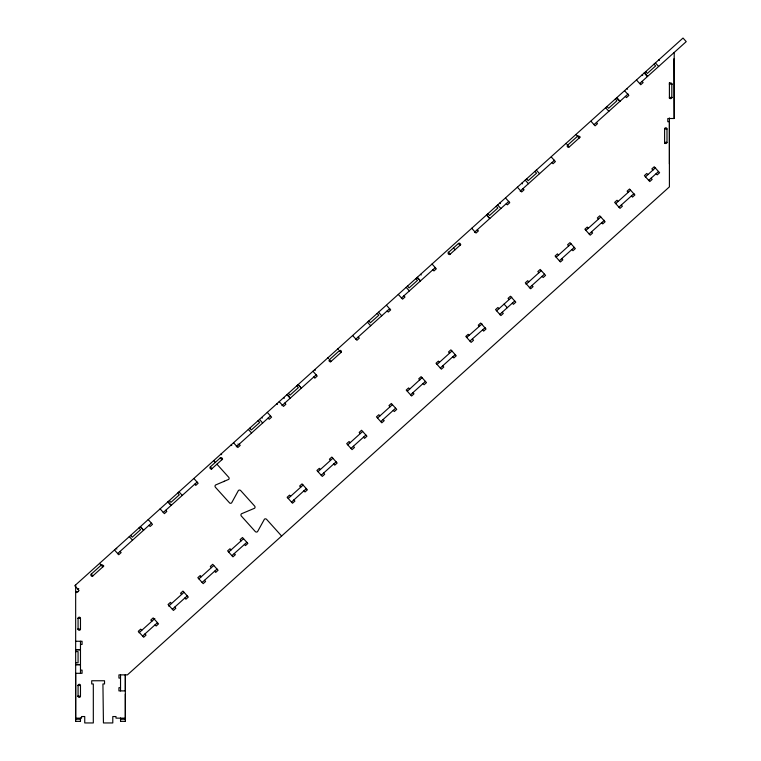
<?xml version="1.0" encoding="UTF-8"?>
<svg xmlns="http://www.w3.org/2000/svg" width="761" height="761" viewBox="0 0 761 761"><rect width="100%" height="100%" fill="white"/><g stroke="black" fill="none" stroke-linecap="round" stroke-linejoin="round"><path stroke-width="1.14" d="M125.337 694.108L125.337 718.146L115.995 718.146L115.995 716.539L112.79 716.539L112.79 722.95L103.439 722.95L102.925 683.958L104.533 683.958L104.533 680.753L91.71 680.753L91.71 683.958L93.318 683.958L93.318 722.95L84.747 722.95L84.747 716.539L81.541 716.539L81.541 718.146L75.662 718.146L75.662 673.304L82.074 673.304L82.074 670.099L80.476 670.099M666.997 142.336L664.6 142.336A1.199 1.199 0 0 0 665.799 143.534A1.199 1.199 0 0 0 666.997 142.336L666.997 128.98A1.199 1.199 0 0 0 665.799 127.781A1.199 1.199 0 0 0 664.6 128.98L664.6 143.534M669.404 98.464L669.404 82.502M672.41 97.456L669.404 97.456A1.199 1.199 0 0 0 670.603 98.664A1.199 1.199 0 0 0 671.811 97.456L671.811 84.11A1.199 1.199 0 0 0 670.603 82.901A1.199 1.199 0 0 0 669.404 84.11L669.556 84.11M120.533 678.08L118.935 678.08L118.935 674.874L127.42 674.874L669.404 186.873L669.404 121.712L667.806 121.712L667.806 118.507L674.208 118.507L674.208 52.442M281.618 536.039L266.597 519.354A1.598 1.598 0 0 0 264.447 519.154L257.541 531.654A1.598 1.598 0 0 1 255.277 531.539L241.342 516.053A1.598 1.598 0 0 1 241.094 515.692L240.933 515.064A1.598 1.598 0 0 1 241.456 513.789L254.612 508.234A1.598 1.598 0 0 0 254.631 506.065L240.695 490.588A1.598 1.598 0 0 0 238.431 490.465L231.629 502.878A1.598 1.598 0 0 1 229.708 503.05L215.43 487.278A1.598 1.598 0 0 1 215.544 485.014L228.795 479.335A1.598 1.598 0 0 0 228.719 477.29L216.923 464.191M91.263 574.098L92.871 575.887A1.199 1.199 0 0 1 91.177 575.792A1.199 1.199 0 0 1 91.263 574.098L101.184 565.166A1.199 1.199 0 0 1 102.887 565.252A1.199 1.199 0 0 1 102.792 566.945L92.281 576.419M210.35 466.874L211.958 468.662A1.199 1.199 0 0 1 210.264 468.567A1.199 1.199 0 0 1 210.35 466.874L220.271 457.932A1.199 1.199 0 0 1 221.974 458.027A1.199 1.199 0 0 1 221.879 459.72L220.271 457.932M329.437 359.649L331.045 361.427A1.199 1.199 0 0 1 329.351 361.342A1.199 1.199 0 0 1 329.437 359.649L339.358 350.707A1.199 1.199 0 0 1 341.061 350.802A1.199 1.199 0 0 1 340.966 352.495L339.358 350.707M458.445 243.482L460.053 245.27A1.199 1.199 0 0 0 460.148 243.568A1.199 1.199 0 0 0 458.445 243.482L448.524 252.414A1.199 1.199 0 0 0 448.438 254.117A1.199 1.199 0 0 0 450.132 254.203L448.2 252.062M580.339 136.97L569.218 146.978A1.199 1.199 0 0 1 567.525 146.892A1.199 1.199 0 0 1 567.611 145.189L577.532 136.257A1.199 1.199 0 0 1 579.235 136.343A1.199 1.199 0 0 1 579.14 138.045L575.925 134.469M77.983 589.29L78.773 588.586M103.239 566.545L103.838 566.013M117.517 553.694L151.42 523.168M163.187 512.572L197.07 482.065M211.368 469.195L222.631 459.054M236.281 446.764L270.507 415.934M281.97 405.613L316.157 374.831M330.597 361.836L341.27 352.229M355.691 339.235L389.746 308.576M401.361 298.122L435.397 267.472M449.684 254.602L460.805 244.595M474.493 232.267L508.833 201.351M520.144 191.163L554.493 160.238M594.027 124.642L628.072 93.993M639.678 83.539L686.232 41.627L683.017 38.05L74.768 585.713L79.058 590.479L76.68 592.619L75.662 591.497M139.063 632.772L154.844 618.56M168.685 606.098L184.019 592.286M198.906 578.883L213.784 565.48M228.671 552.077L243.558 538.674M288.219 498.465L303.106 485.061M317.993 471.658L332.871 458.255M347.758 444.852L362.645 431.449M377.532 418.046L392.419 404.643M407.306 391.24L422.06 377.694M437.08 364.433L451.958 351.03M482.027 323.958L466.712 337.475M496.619 310.821L511.801 297.151M526.089 284.281L541.28 270.612M556.167 257.208L571.045 243.805M585.932 230.402L600.819 216.999M615.706 203.596L630.593 190.193M645.328 176.923L655.602 167.677M142.573 636.072L157.46 622.669M172.347 609.266L187.235 595.863M202.122 582.46L217.009 569.057M231.886 555.654L246.84 542.327M306.322 488.638L291.501 502.117M321.209 475.235L336.096 461.832M350.973 448.429L365.86 435.026M380.747 421.623L395.634 408.219M410.521 394.816L425.409 381.413M440.296 368.01L455.183 354.607M485.099 327.668L469.927 341.052M499.539 314.664L514.721 300.995M529.314 287.858L544.495 274.188M559.383 260.785L574.27 247.382M589.147 233.979L604.339 220.3M618.921 207.163L633.961 193.627M648.695 180.357L658.522 171.51M223.705 481.599L224.524 481.256M673.913 58.787L674.208 118.507M669.404 84.11L672.41 84.11M664.743 128.98L666.997 128.98M75.662 591.611L78.545 591.611M77.584 618.379L80.476 618.379L80.476 629.062A1.199 1.199 0 0 1 79.268 630.27A1.199 1.199 0 0 1 78.069 629.062L78.069 618.379A1.199 1.199 0 0 1 79.268 617.181A1.199 1.199 0 0 1 80.476 618.379M77.584 629.062L80.476 629.062M75.662 641.257L82.074 641.257L82.074 644.462L80.476 644.462M75.662 649.704L80.476 649.704M75.662 649.77L80.476 649.77M75.662 651.606L78.069 651.606L78.069 662.821L75.662 662.821M77.584 685.49L80.476 685.49L80.476 696.172A1.199 1.199 0 0 1 79.268 697.371A1.199 1.199 0 0 1 78.069 696.172L78.069 685.49A1.199 1.199 0 0 1 79.268 684.291A1.199 1.199 0 0 1 80.476 685.49M120.533 687.697L118.935 687.697L118.935 690.902L125.337 690.902L125.337 674.874L125.337 721.342M77.584 696.172L80.476 696.172M75.662 719.212L80.476 719.212M120.533 719.212L125.337 719.212M75.662 721.352L80.476 721.352M120.533 721.352L125.337 721.352M636.662 80.19L640.752 84.728L643.131 82.578L642.065 81.389M624.752 90.911L628.843 95.448L626.465 97.598L625.39 96.4M591.012 121.294L595.102 125.831L597.48 123.682L596.415 122.492M551.316 157.032L555.406 161.57L553.028 163.72L551.953 162.531M505.665 198.136L509.756 202.673L507.378 204.823L506.303 203.634M658.779 59.862L659.387 60.538M655.383 62.935L658.645 66.464M654.022 64.152L655.63 65.941L647.288 73.446L645.68 71.658M644.32 72.885L647.544 76.461M644.272 72.932L647.487 76.5M642.113 74.882L642.712 75.548M626.94 88.542L627.54 89.208M616.743 97.722L619.958 101.289M616.695 97.76L619.911 101.337M615.335 98.987L616.943 100.775L608.61 108.281L607.002 106.492M605.585 107.767L608.857 111.287M652.919 170.084L651.844 168.894L654.232 166.754L659.587 172.709L657.209 174.849L656.134 173.66M647.858 174.64L646.783 173.451L644.405 175.601L649.77 181.556L652.148 179.406L651.074 178.217M628.215 192.333L627.14 191.144L629.518 189.004L634.883 194.959L632.496 197.099L631.43 195.91M566.003 143.401L566.603 144.076M567.411 144.971L569.123 146.863M618.084 201.446L617.019 200.257L614.631 202.407L619.996 208.362L622.374 206.212L621.309 205.023M598.441 219.139L597.366 217.95L599.744 215.81L605.109 221.765L602.731 223.905L601.656 222.716M536.343 170.112L539.559 173.689M588.32 228.262L587.245 227.063L584.867 229.213L590.222 235.168L592.61 233.018L591.535 231.829M534.935 171.387L536.543 173.166L528.201 180.671L526.593 178.892M525.185 180.157L528.457 183.686M521.837 183.173L522.436 183.848M522.978 188.614L524.044 189.812L521.665 191.953L517.375 187.187M568.667 245.946L567.592 244.757L569.979 242.616L575.335 248.571L572.957 250.711L571.882 249.522M558.545 255.068L557.471 253.87L555.092 256.019L560.448 261.974L562.836 259.824L561.761 258.635M499.825 202.997L500.424 203.663M497.656 204.947L500.871 208.514M496.248 206.212L497.856 208L489.523 215.506L487.915 213.717M538.893 272.752L537.827 271.563L540.205 269.423L545.57 275.377L543.183 277.518L542.108 276.329M486.555 214.944L489.77 218.521L486.507 214.992M528.771 281.874L527.696 280.676L525.318 282.826L530.683 288.78L533.061 286.631L531.987 285.442M477.328 229.717L478.393 230.916L476.015 233.056L471.725 228.29M509.128 299.558L508.053 298.369L510.431 296.229L515.796 302.184L513.409 304.324L512.343 303.135M453.489 247.953L455.097 249.741M504.058 304.124L507.283 307.691M498.997 308.681L497.932 307.482L495.544 309.632L500.909 315.587L503.287 313.437L502.222 312.248M432.029 264.038L436.319 268.795L433.941 270.945L432.866 269.755M479.354 326.374L478.279 325.175L480.657 323.035L486.022 328.99L483.644 331.13L482.569 329.941M420.605 274.321L421.214 274.987M417.256 277.337L420.472 280.914M417.209 277.385L420.424 280.961M469.233 335.487L468.158 334.288L465.78 336.438L471.135 342.393L473.523 340.243L472.448 339.054M415.848 278.612L417.456 280.39L409.114 287.905L407.506 286.117M406.146 287.335L409.37 290.911M403.891 295.848L404.957 297.037L402.579 299.178L398.288 294.412M449.58 353.18L448.505 351.982L450.893 349.841L456.248 355.796L453.87 357.936L452.795 356.747M439.458 362.293L438.384 361.104L436.005 363.244L441.361 369.199L443.749 367.049L442.674 365.86M386.578 305.361L390.669 309.898L388.291 312.048L387.216 310.859M378.521 312.219L381.737 315.786M377.161 313.437L378.769 315.225L370.436 322.731L368.828 320.942M419.806 379.986L418.74 378.788L421.118 376.647L426.483 382.602L424.096 384.743L423.021 383.554M367.468 322.169L370.683 325.746M409.684 389.099L408.609 387.91L406.231 390.051L411.596 396.005L413.974 393.856L412.9 392.666M358.241 336.952L359.306 338.141L356.928 340.281L352.638 335.515M390.041 406.793L388.966 405.594L391.344 403.454L396.709 409.408L394.322 411.549L393.256 410.36M337.751 348.919L338.36 349.594M327.829 357.86L328.429 358.526M379.91 415.906L378.845 414.716L376.457 416.857L381.822 422.812L384.2 420.671L383.135 419.473M314.731 369.656L315.33 370.322M312.942 371.263L317.232 376.029L314.854 378.169L313.779 376.98M360.267 433.599L359.192 432.4L361.57 430.26L366.935 436.215L364.557 438.355L363.482 437.166M298.169 384.562L301.385 388.139M298.122 384.609L301.337 388.186M350.146 442.712L349.071 441.523L346.693 443.663L352.048 449.618L354.436 447.478L353.361 446.279M296.761 385.837L298.369 387.625L290.027 395.13L288.419 393.342M287.059 394.569L290.283 398.136M287.011 394.607L290.226 398.184M283.663 397.632L284.262 398.298M284.804 403.073L285.87 404.262L283.492 406.403L279.201 401.646M330.493 460.405L329.418 459.216L331.806 457.066L337.161 463.021L334.783 465.161L333.708 463.972M276.823 403.787L277.423 404.452M320.371 469.518L319.297 468.329L316.918 470.469L322.274 476.424L324.662 474.284L323.587 473.085M267.292 412.367L271.582 417.133L269.204 419.273L268.129 418.084M261.651 417.447L262.25 418.122M259.482 419.397L262.65 423.011M258.074 420.671L259.682 422.45L251.349 429.955L249.741 428.177M300.719 487.211L299.653 486.022L302.031 483.872L307.396 489.827L305.009 491.977L303.934 490.778M248.333 429.442L251.596 432.971M290.597 496.324L289.522 495.135L287.144 497.275L292.509 503.23L294.887 501.09L293.813 499.891M239.154 444.177L240.219 445.366L237.841 447.506L233.551 442.75M237.955 444.044L238.554 444.709M231.173 444.89L231.772 445.556M221.051 454.003L221.651 454.678M213.708 460.614L215.315 462.403M194.055 478.707L198.145 483.254L195.767 485.394L194.692 484.205M241.18 540.824L240.105 539.635L242.483 537.485L247.848 543.44L245.47 545.589L244.395 544.391M179.035 491.834L182.25 495.411M231.059 549.937L229.984 548.748L227.606 550.888L232.961 556.843L235.349 554.702L234.274 553.513M177.674 493.061L179.282 494.85L170.94 502.355L169.332 500.567M167.972 501.794L171.196 505.361M167.924 501.832L171.139 505.409M165.717 510.298L166.783 511.487L164.405 513.637L160.114 508.871M211.406 567.63L210.331 566.441L212.719 564.291L218.074 570.246L215.696 572.396L214.621 571.197M201.285 576.743L200.21 575.554L197.831 577.694L203.187 583.649L205.575 581.509L204.5 580.32M148.205 519.592L152.495 524.358L150.117 526.498L149.042 525.309M140.395 526.622L143.61 530.198M140.347 526.669L143.563 530.246M138.987 527.896L140.595 529.675L132.262 537.19L130.654 535.402M181.632 594.436L180.566 593.247L182.944 591.097L188.309 597.052L185.922 599.202L184.847 598.003M129.294 536.619L132.509 540.196M171.51 603.549L170.435 602.36L168.057 604.5L173.422 610.455L175.801 608.315L174.726 607.126M120.067 551.402L121.132 552.591L118.754 554.74L114.464 549.975M116.252 548.367L116.852 549.033M151.867 621.242L150.792 620.053L153.17 617.903L158.535 623.858L156.148 626.008L155.082 624.819M99.577 563.378L102.792 566.945M141.736 630.355L140.671 629.166L138.283 631.307L143.648 637.261L146.026 635.121L144.961 633.932M669.404 117.974L669.404 163.91M120.533 674.874L120.533 690.902M120.533 717.994L120.533 721.342M80.476 641.257L80.476 673.304M80.476 717.994L80.476 721.342M75.662 585.133L75.662 721.342M80.476 664.648L75.662 664.648L80.476 664.714"/></g></svg>
